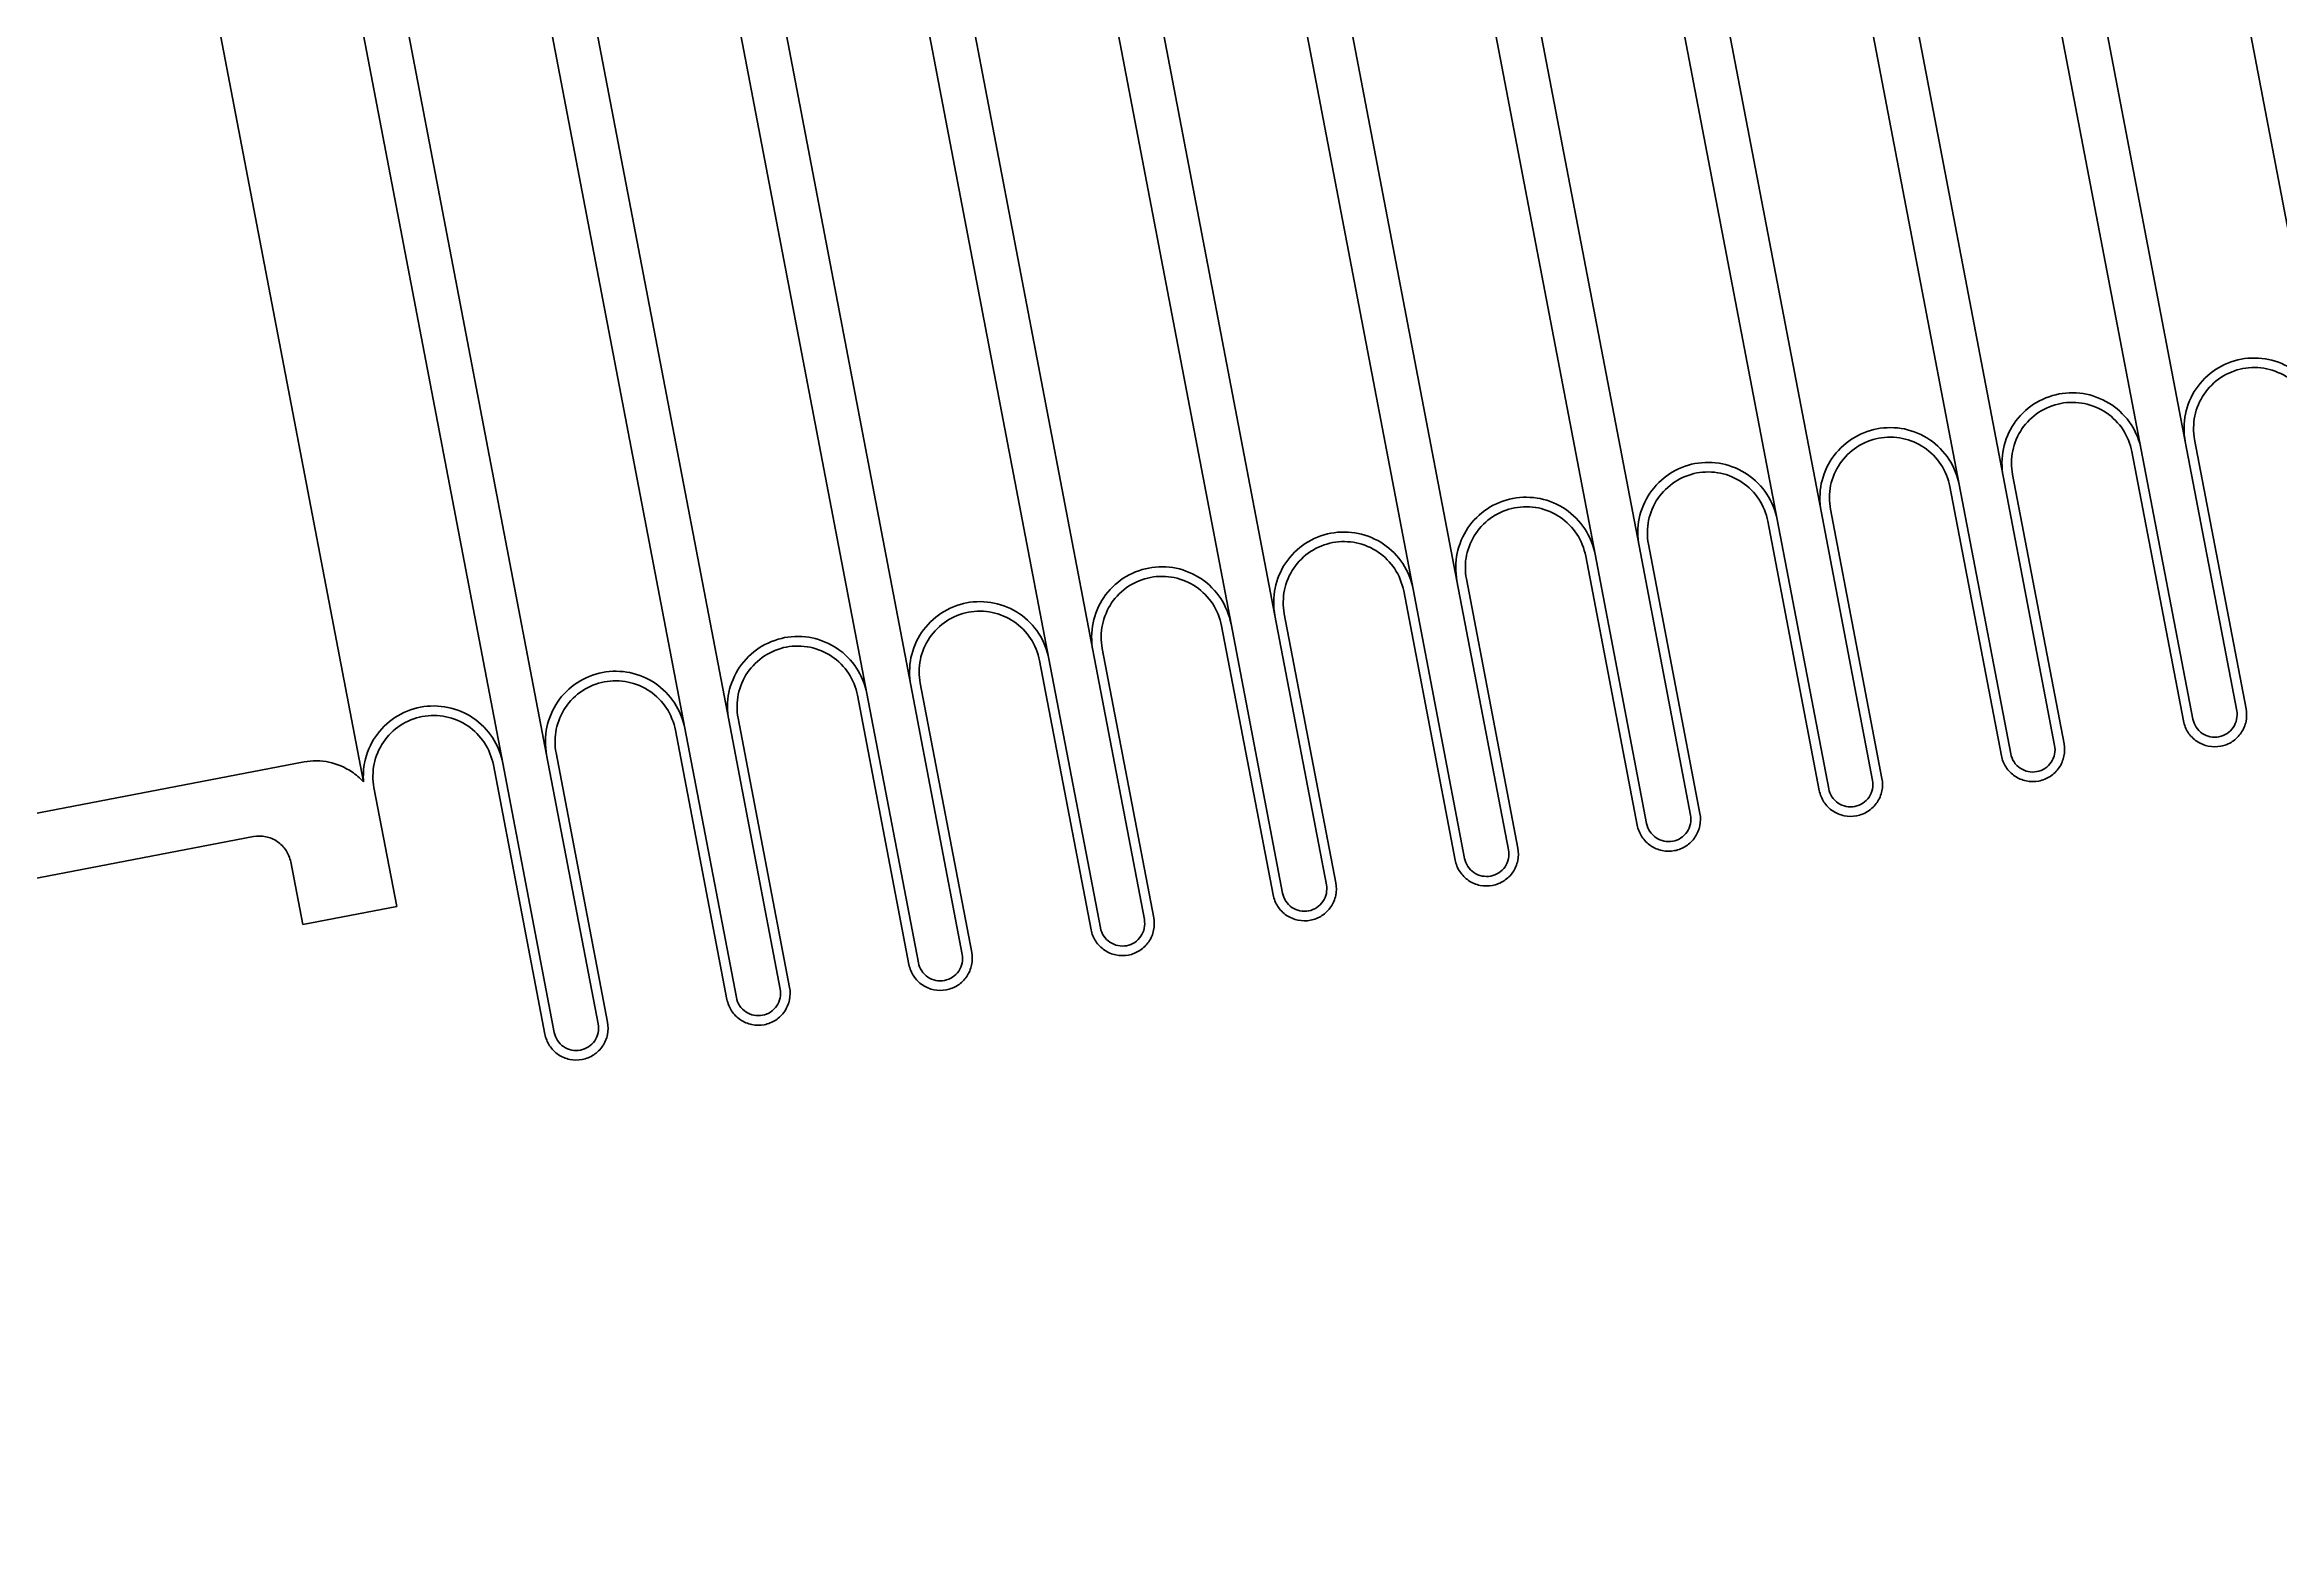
# Model space of a CAD drawing. Header units: millimetres. Extents: x -605 to 8012, y -2292 to 5879.
# Drawn here: x 1269.1 to 1327.5, y 1326.1 to 1365.3 of the extents above; entities that cross this region are included whole.
import ezdxf

# ---------------------------------------------------------------- set-up
doc = ezdxf.new("R2010")
doc.units = ezdxf.units.MM
doc.header["$LTSCALE"] = 5
doc.layers.add('AM_5', color=3, linetype='Continuous', lineweight=25)
doc.layers.add('Arestas Visíveis', color=7, linetype='Continuous', lineweight=35)
doc.styles.get("Standard").update_dxf_attribs({"font": 'SwissCL.ttf'})
doc.dimstyles.new('Standard$0', dxfattribs={"dimscale": 5, "dimtxt": 0.18, "dimasz": 4.572, "dimexe": 0.18, "dimexo": 0.0625, "dimgap": 0.09, "dimtad": 0, "dimtih": 1, "dimtoh": 1, "dimdec": 4, "dimzin": 0, "dimdsep": 46, "dimtxsty": 'Standard', "dimblk": 'CLOSED', "dimcen": 0.09, "dimadec": 0, "dimazin": 0, "dimtfac": 1, "dimtdec": 4, "dimtofl": 0, "dimtmove": 0, "dimatfit": 3, "dimfxl": 1, "dimtolj": 1, "dimtzin": 0, "dimarcsym": 0})

# ---------------------------------------------------------------- blocks, each defined once
blk = doc.blocks.new('*D24')
at = {"layer": 'AM_5', "color": 0, "lineweight": -2, "transparency": 16777216}
for p, q in [((1413.869, 1394.155), (1120.85, 1338.116)), ((1153.584, 1366.198), (1116.824, 1359.167)), ((1117.034, 1359.025), (1118.979, 1348.858)), ((1120.993, 1338.327), (1119.048, 1348.494))]:
    blk.add_line(p, q, dxfattribs=at)
at = {"layer": 'AM_5', "color": 0, "transparency": 16777216}
for points in [[(1117.064, 1359.03), (1117.005, 1359.019), (1117.001, 1359.201)], [(1121.022, 1338.333), (1120.963, 1338.321), (1121.027, 1338.15)]]:
    blk.add_solid(points, dxfattribs=at)
at = {"layer": 'Defpoints', "color": 0, "transparency": 16777216}
for p in [(1413.93, 1394.167), (1153.645, 1366.209), (1117.001, 1359.201)]:
    blk.add_point(p, dxfattribs=at)
at = {"layer": 'AM_5', "color": 0, "transparency": 16777216, "insert": (1119.014, 1348.676), "char_height": 0.18, "attachment_point": 5}
blk.add_mtext('\\A1;21.4327', dxfattribs=at)
blk = doc.blocks.new('*D28')
at = {"layer": 'AM_5', "color": 0, "lineweight": -2, "transparency": 16777216}
for p, q in [((695.812, 1387.691), (695.812, 830.592)), ((1380.395, 1387.691), (1380.395, 830.592)), ((695.992, 830.772), (1037.601, 830.772)), ((1380.215, 830.772), (1038.606, 830.772))]:
    blk.add_line(p, q, dxfattribs=at)
at = {"layer": 'AM_5', "color": 0, "transparency": 16777216}
for points in [[(695.992, 830.802), (695.992, 830.742), (695.812, 830.772)], [(1380.215, 830.802), (1380.215, 830.742), (1380.395, 830.772)]]:
    blk.add_solid(points, dxfattribs=at)
at = {"layer": 'Defpoints', "color": 0, "transparency": 16777216}
for p in [(695.812, 1387.753), (1380.395, 1387.753), (695.812, 830.772)]:
    blk.add_point(p, dxfattribs=at)
at = {"layer": 'AM_5', "color": 0, "transparency": 16777216, "insert": (1038.103, 830.772), "char_height": 0.18, "attachment_point": 5}
blk.add_mtext('\\A1;684.5834', dxfattribs=at)

msp = doc.modelspace()

# ---------------------------------------------------------------- linework, layer by layer
at = {"layer": 'Arestas Visíveis'}
for p, q in [((1328.65606, 1355.62549), (1320.45212, 1398.52264)), ((1325.04687, 1354.93525), (1316.84293, 1397.8324)), ((1323.90097, 1354.7161), (1315.69703, 1397.61325)), ((1319.14588, 1353.8067), (1310.94194, 1396.70385)), ((1320.29178, 1354.02585), (1312.08784, 1396.923)), ((1314.39079, 1352.89731), (1306.18685, 1395.79446)), ((1315.53669, 1353.11646), (1307.33275, 1396.01361)), ((1309.6357, 1351.98791), (1301.43176, 1394.88506)), ((1310.7816, 1352.20706), (1302.57766, 1395.10421)), ((1304.8806, 1351.07852), (1296.67667, 1393.97567)), ((1306.0265, 1351.29766), (1297.82257, 1394.19482)), ((1301.27141, 1350.38827), (1293.06747, 1393.28542)), ((1300.12551, 1350.16912), (1291.92157, 1393.06627)), ((1295.37042, 1349.25972), (1287.16648, 1392.15687)), ((1296.51632, 1349.47887), (1288.31238, 1392.37602)), ((1291.76123, 1348.56948), (1283.55729, 1391.46663)), ((1290.61533, 1348.35033), (1282.41139, 1391.24748)), ((1285.86024, 1347.44093), (1277.6563, 1390.33808)), ((1287.00614, 1347.66008), (1278.8022, 1390.55723)), ((1282.25105, 1346.75069), (1274.04711, 1389.64784)), ((1281.10466, 1346.5341), (1272.9017, 1389.42612)), ((1277.46898, 1346.03792), (1269.3395, 1388.54573)), ((1323.65542, 1354.66914), (1325.00088, 1347.63394)), ((1325.24643, 1347.6809), (1323.90097, 1354.7161)), ((1325.04687, 1354.93525), (1326.39233, 1347.90005)), ((1326.63788, 1347.94701), (1325.29242, 1354.98221)), ((1320.29178, 1354.02585), (1321.63724, 1346.99065)), ((1321.88279, 1347.03761), (1320.53733, 1354.07281)), ((1318.90033, 1353.75974), (1320.24579, 1346.72454)), ((1320.49134, 1346.7715), (1319.14588, 1353.8067)), ((1315.73625, 1345.86211), (1314.39079, 1352.89731)), ((1315.53669, 1353.11646), (1316.88214, 1346.08126)), ((1317.12769, 1346.12822), (1315.78224, 1353.16342)), ((1314.14524, 1352.85035), (1315.4907, 1345.81515)), ((1309.39015, 1351.94095), (1310.7356, 1344.90575)), ((1310.98115, 1344.95271), (1309.6357, 1351.98791)), ((1310.7816, 1352.20706), (1312.12705, 1345.17186)), ((1312.3726, 1345.21882), (1311.02715, 1352.25402)), ((1306.0265, 1351.29766), (1307.37196, 1344.26247)), ((1307.61751, 1344.30943), (1306.27205, 1351.34463)), ((1304.63506, 1351.03155), (1305.98051, 1343.99636)), ((1306.22606, 1344.04332), (1304.8806, 1351.07852)), ((1299.87996, 1350.12216), (1301.22542, 1343.08696)), ((1301.47097, 1343.13392), (1300.12551, 1350.16912)), ((1301.27141, 1350.38827), (1302.61687, 1343.35307)), ((1302.86242, 1343.40003), (1301.51696, 1350.43523)), ((1296.51632, 1349.47887), (1297.86178, 1342.44368)), ((1298.10733, 1342.49064), (1296.76187, 1349.52583)), ((1295.12487, 1349.21276), (1296.47033, 1342.17757)), ((1296.71588, 1342.22453), (1295.37042, 1349.25972)), ((1290.36978, 1348.30337), (1291.71524, 1341.26817)), ((1291.96079, 1341.31513), (1290.61533, 1348.35033)), ((1291.76123, 1348.56948), (1293.10669, 1341.53428)), ((1293.35224, 1341.58124), (1292.00678, 1348.61644)), ((1287.00614, 1347.66008), (1288.3516, 1340.62488)), ((1288.59715, 1340.67185), (1287.25169, 1347.70704)), ((1285.61469, 1347.39397), (1286.96015, 1340.35877)), ((1287.2057, 1340.40574), (1285.86024, 1347.44093)), ((1275.91592, 1346.56128), (1244.48555, 1340.55032)), ((1280.85911, 1346.48714), (1282.20506, 1339.44938)), ((1282.45061, 1339.49634), (1281.10466, 1346.5341)), ((1282.25105, 1346.75069), (1283.59651, 1339.71549)), ((1283.84206, 1339.76245), (1282.4966, 1346.79765)), ((1278.33559, 1342.78185), (1277.74102, 1345.89082)), ((1244.79862, 1338.91332), (1274.59199, 1344.61121)), ((1275.56703, 1343.94924), (1275.8801, 1342.31225)), ((1275.8801, 1342.31225), (1278.33559, 1342.78185))]:
    msp.add_line(p, q, dxfattribs=at)
for points, knots in [([(1328.65606, 1355.62549), (1328.61347, 1355.8482), (1328.5112, 1356.10035), (1328.26204, 1356.47927), (1328.07107, 1356.67309), (1327.69587, 1356.92781), (1327.44526, 1357.0338), (1327.00114, 1357.12555), (1326.72905, 1357.12756), (1326.28363, 1357.04237), (1326.03148, 1356.94011), (1325.65257, 1356.69095), (1325.45875, 1356.49997), (1325.20402, 1356.12477), (1325.09804, 1355.87417), (1325.00629, 1355.43005), (1325.00428, 1355.15796), (1325.04687, 1354.93525)], [0.163258511, 0.163258511, 0.163258511, 0.163258511, 0.204073147, 0.204073147, 0.244887779, 0.244887779, 0.285702405, 0.285702405, 0.326517025, 0.326517025, 0.367331646, 0.367331646, 0.408146272, 0.408146272, 0.448960904, 0.448960904, 0.489775539, 0.489775539, 0.489775539, 0.489775539]), ([(1325.29242, 1354.98221), (1325.25562, 1355.17461), (1325.25736, 1355.40968), (1325.33663, 1355.79337), (1325.42819, 1356.00988), (1325.64825, 1356.33402), (1325.8157, 1356.49901), (1326.14306, 1356.71427), (1326.3609, 1356.80262), (1326.74571, 1356.87621), (1326.98078, 1356.87448), (1327.36446, 1356.79521), (1327.58097, 1356.70365), (1327.90512, 1356.48358), (1328.07011, 1356.31614), (1328.28536, 1355.98878), (1328.37371, 1355.77094), (1328.41051, 1355.57853)], [0.14104407, 0.14104407, 0.14104407, 0.14104407, 0.176305095, 0.176305095, 0.211566116, 0.211566116, 0.246827131, 0.246827131, 0.282088143, 0.282088143, 0.317349154, 0.317349154, 0.35261017, 0.35261017, 0.387871191, 0.387871191, 0.423132215, 0.423132215, 0.423132215, 0.423132215]), ([(1323.90097, 1354.7161), (1323.85838, 1354.93881), (1323.75611, 1355.19096), (1323.50695, 1355.56987), (1323.31598, 1355.76369), (1322.94078, 1356.01842), (1322.69017, 1356.1244), (1322.24605, 1356.21615), (1321.97396, 1356.21816), (1321.52854, 1356.13298), (1321.27639, 1356.03071), (1320.89747, 1355.78155), (1320.70366, 1355.59058), (1320.44893, 1355.21538), (1320.34295, 1354.96477), (1320.25119, 1354.52065), (1320.24919, 1354.24856), (1320.29178, 1354.02585)], [0.163258511, 0.163258511, 0.163258511, 0.163258511, 0.204073147, 0.204073147, 0.244887779, 0.244887779, 0.285702405, 0.285702405, 0.326517025, 0.326517025, 0.367331646, 0.367331646, 0.408146272, 0.408146272, 0.448960904, 0.448960904, 0.489775539, 0.489775539, 0.489775539, 0.489775539]), ([(1320.53733, 1354.07281), (1320.50053, 1354.26522), (1320.50227, 1354.50029), (1320.58154, 1354.88397), (1320.6731, 1355.10048), (1320.89316, 1355.42463), (1321.06061, 1355.58962), (1321.38797, 1355.80487), (1321.6058, 1355.89322), (1321.99062, 1355.96682), (1322.22569, 1355.96508), (1322.60937, 1355.88581), (1322.82588, 1355.79425), (1323.15003, 1355.57419), (1323.31502, 1355.40674), (1323.53027, 1355.07938), (1323.61862, 1354.86154), (1323.65542, 1354.66914)], [0.14104407, 0.14104407, 0.14104407, 0.14104407, 0.176305095, 0.176305095, 0.211566116, 0.211566116, 0.246827131, 0.246827131, 0.282088143, 0.282088143, 0.317349154, 0.317349154, 0.35261017, 0.35261017, 0.387871191, 0.387871191, 0.423132215, 0.423132215, 0.423132215, 0.423132215]), ([(1319.14588, 1353.8067), (1319.10329, 1354.02941), (1319.00102, 1354.28156), (1318.75186, 1354.66048), (1318.56088, 1354.8543), (1318.18569, 1355.10902), (1317.93508, 1355.215), (1317.49096, 1355.30676), (1317.21887, 1355.30877), (1316.77345, 1355.22358), (1316.5213, 1355.12131), (1316.14238, 1354.87216), (1315.94856, 1354.68118), (1315.69384, 1354.30598), (1315.58786, 1354.05537), (1315.4961, 1353.61126), (1315.49409, 1353.33917), (1315.53669, 1353.11646)], [0.163258511, 0.163258511, 0.163258511, 0.163258511, 0.204073147, 0.204073147, 0.244887779, 0.244887779, 0.285702405, 0.285702405, 0.326517025, 0.326517025, 0.367331646, 0.367331646, 0.408146272, 0.408146272, 0.448960904, 0.448960904, 0.489775539, 0.489775539, 0.489775539, 0.489775539]), ([(1315.78224, 1353.16342), (1315.74544, 1353.35582), (1315.74717, 1353.59089), (1315.82644, 1353.97458), (1315.918, 1354.19109), (1316.13807, 1354.51523), (1316.30552, 1354.68022), (1316.63287, 1354.89548), (1316.85071, 1354.98383), (1317.23553, 1355.05742), (1317.47059, 1355.05569), (1317.85428, 1354.97642), (1318.07079, 1354.88486), (1318.39493, 1354.66479), (1318.55992, 1354.49735), (1318.77518, 1354.16999), (1318.86353, 1353.95215), (1318.90033, 1353.75974)], [0.14104407, 0.14104407, 0.14104407, 0.14104407, 0.176305095, 0.176305095, 0.211566116, 0.211566116, 0.246827131, 0.246827131, 0.282088143, 0.282088143, 0.317349154, 0.317349154, 0.35261017, 0.35261017, 0.387871191, 0.387871191, 0.423132215, 0.423132215, 0.423132215, 0.423132215]), ([(1314.39079, 1352.89731), (1314.34819, 1353.12002), (1314.24593, 1353.37217), (1313.99677, 1353.75108), (1313.80579, 1353.9449), (1313.4306, 1354.19963), (1313.17999, 1354.30561), (1312.73587, 1354.39736), (1312.46378, 1354.39937), (1312.01836, 1354.31419), (1311.76621, 1354.21192), (1311.38729, 1353.96276), (1311.19347, 1353.77179), (1310.93875, 1353.39659), (1310.83277, 1353.14598), (1310.74101, 1352.70186), (1310.739, 1352.42977), (1310.7816, 1352.20706)], [0.163258511, 0.163258511, 0.163258511, 0.163258511, 0.204073147, 0.204073147, 0.244887779, 0.244887779, 0.285702405, 0.285702405, 0.326517025, 0.326517025, 0.367331646, 0.367331646, 0.408146272, 0.408146272, 0.448960904, 0.448960904, 0.489775539, 0.489775539, 0.489775539, 0.489775539]), ([(1311.02715, 1352.25402), (1310.99035, 1352.44643), (1310.99208, 1352.6815), (1311.07135, 1353.06518), (1311.16291, 1353.28169), (1311.38298, 1353.60584), (1311.55042, 1353.77083), (1311.87778, 1353.98608), (1312.09562, 1354.07443), (1312.48044, 1354.14803), (1312.7155, 1354.14629), (1313.09919, 1354.06702), (1313.3157, 1353.97546), (1313.63984, 1353.7554), (1313.80483, 1353.58795), (1314.02009, 1353.26059), (1314.10844, 1353.04275), (1314.14524, 1352.85035)], [0.14104407, 0.14104407, 0.14104407, 0.14104407, 0.176305095, 0.176305095, 0.211566116, 0.211566116, 0.246827131, 0.246827131, 0.282088143, 0.282088143, 0.317349154, 0.317349154, 0.35261017, 0.35261017, 0.387871191, 0.387871191, 0.423132215, 0.423132215, 0.423132215, 0.423132215]), ([(1309.6357, 1351.98791), (1309.5931, 1352.21062), (1309.49084, 1352.46277), (1309.24168, 1352.84169), (1309.0507, 1353.03551), (1308.6755, 1353.29023), (1308.4249, 1353.39621), (1307.98078, 1353.48797), (1307.70869, 1353.48998), (1307.26327, 1353.40479), (1307.01112, 1353.30252), (1306.6322, 1353.05337), (1306.43838, 1352.86239), (1306.18366, 1352.48719), (1306.07768, 1352.23658), (1305.98592, 1351.79247), (1305.98391, 1351.52038), (1306.0265, 1351.29766)], [0.163258511, 0.163258511, 0.163258511, 0.163258511, 0.204073147, 0.204073147, 0.244887779, 0.244887779, 0.285702405, 0.285702405, 0.326517025, 0.326517025, 0.367331646, 0.367331646, 0.408146272, 0.408146272, 0.448960904, 0.448960904, 0.489775539, 0.489775539, 0.489775539, 0.489775539]), ([(1306.27205, 1351.34463), (1306.23526, 1351.53703), (1306.23699, 1351.7721), (1306.31626, 1352.15579), (1306.40782, 1352.3723), (1306.62789, 1352.69644), (1306.79533, 1352.86143), (1307.12269, 1353.07668), (1307.34053, 1353.16504), (1307.72534, 1353.23863), (1307.96041, 1353.2369), (1308.3441, 1353.15763), (1308.56061, 1353.06607), (1308.88475, 1352.846), (1309.04974, 1352.67855), (1309.265, 1352.3512), (1309.35335, 1352.13336), (1309.39015, 1351.94095)], [0.14104407, 0.14104407, 0.14104407, 0.14104407, 0.176305095, 0.176305095, 0.211566116, 0.211566116, 0.246827131, 0.246827131, 0.282088143, 0.282088143, 0.317349154, 0.317349154, 0.35261017, 0.35261017, 0.387871191, 0.387871191, 0.423132215, 0.423132215, 0.423132215, 0.423132215]), ([(1304.8806, 1351.07852), (1304.83801, 1351.30123), (1304.73574, 1351.55337), (1304.48659, 1351.93229), (1304.29561, 1352.12611), (1303.92041, 1352.38084), (1303.6698, 1352.48682), (1303.22569, 1352.57857), (1302.9536, 1352.58058), (1302.50817, 1352.4954), (1302.25603, 1352.39313), (1301.87711, 1352.14397), (1301.68329, 1351.95299), (1301.42856, 1351.5778), (1301.32258, 1351.32719), (1301.23083, 1350.88307), (1301.22882, 1350.61098), (1301.27141, 1350.38827)], [0.163258511, 0.163258511, 0.163258511, 0.163258511, 0.204073147, 0.204073147, 0.244887779, 0.244887779, 0.285702405, 0.285702405, 0.326517025, 0.326517025, 0.367331646, 0.367331646, 0.408146272, 0.408146272, 0.448960904, 0.448960904, 0.489775539, 0.489775539, 0.489775539, 0.489775539]), ([(1301.51696, 1350.43523), (1301.48017, 1350.62764), (1301.4819, 1350.8627), (1301.56117, 1351.24639), (1301.65273, 1351.4629), (1301.8728, 1351.78704), (1302.04024, 1351.95203), (1302.3676, 1352.16729), (1302.58544, 1352.25564), (1302.97025, 1352.32924), (1303.20532, 1352.3275), (1303.58901, 1352.24823), (1303.80552, 1352.15667), (1304.12966, 1351.9366), (1304.29465, 1351.76916), (1304.50991, 1351.4418), (1304.59826, 1351.22396), (1304.63506, 1351.03155)], [0.14104407, 0.14104407, 0.14104407, 0.14104407, 0.176305095, 0.176305095, 0.211566116, 0.211566116, 0.246827131, 0.246827131, 0.282088143, 0.282088143, 0.317349156, 0.317349156, 0.352610174, 0.352610174, 0.387871193, 0.387871193, 0.423132215, 0.423132215, 0.423132215, 0.423132215]), ([(1300.12551, 1350.16912), (1300.08292, 1350.39183), (1299.98065, 1350.64398), (1299.7315, 1351.0229), (1299.54052, 1351.21671), (1299.16532, 1351.47144), (1298.91471, 1351.57742), (1298.4706, 1351.66918), (1298.19851, 1351.67119), (1297.75308, 1351.586), (1297.50094, 1351.48373), (1297.12202, 1351.23457), (1296.9282, 1351.0436), (1296.67347, 1350.6684), (1296.56749, 1350.41779), (1296.47574, 1349.97368), (1296.47373, 1349.70159), (1296.51632, 1349.47887)], [0.163258511, 0.163258511, 0.163258511, 0.163258511, 0.204073147, 0.204073147, 0.244887779, 0.244887779, 0.285702405, 0.285702405, 0.326517025, 0.326517025, 0.367331646, 0.367331646, 0.408146272, 0.408146272, 0.448960904, 0.448960904, 0.489775539, 0.489775539, 0.489775539, 0.489775539]), ([(1296.76187, 1349.52583), (1296.72507, 1349.71824), (1296.72681, 1349.95331), (1296.80608, 1350.33699), (1296.89764, 1350.5535), (1297.11771, 1350.87765), (1297.28515, 1351.04264), (1297.61251, 1351.25789), (1297.83035, 1351.34625), (1298.21516, 1351.41984), (1298.45023, 1351.4181), (1298.83392, 1351.33883), (1299.05042, 1351.24727), (1299.37457, 1351.02721), (1299.53956, 1350.85976), (1299.75481, 1350.5324), (1299.84317, 1350.31457), (1299.87996, 1350.12216)], [0.14104407, 0.14104407, 0.14104407, 0.14104407, 0.176305095, 0.176305095, 0.211566116, 0.211566116, 0.246827131, 0.246827131, 0.282088143, 0.282088143, 0.317349156, 0.317349156, 0.352610174, 0.352610174, 0.387871193, 0.387871193, 0.423132215, 0.423132215, 0.423132215, 0.423132215]), ([(1295.37042, 1349.25972), (1295.32783, 1349.48244), (1295.22556, 1349.73458), (1294.9764, 1350.1135), (1294.78543, 1350.30732), (1294.41023, 1350.56205), (1294.15962, 1350.66803), (1293.7155, 1350.75978), (1293.44341, 1350.76179), (1292.99799, 1350.6766), (1292.74584, 1350.57434), (1292.36693, 1350.32518), (1292.17311, 1350.1342), (1291.91838, 1349.75901), (1291.8124, 1349.5084), (1291.72065, 1349.06428), (1291.71864, 1348.79219), (1291.76123, 1348.56948)], [0.163258511, 0.163258511, 0.163258511, 0.163258511, 0.204073147, 0.204073147, 0.244887779, 0.244887779, 0.285702405, 0.285702405, 0.326517025, 0.326517025, 0.367331646, 0.367331646, 0.408146272, 0.408146272, 0.448960904, 0.448960904, 0.489775539, 0.489775539, 0.489775539, 0.489775539]), ([(1292.00678, 1348.61644), (1291.96998, 1348.80885), (1291.97172, 1349.04391), (1292.05099, 1349.4276), (1292.14255, 1349.64411), (1292.36261, 1349.96825), (1292.53006, 1350.13324), (1292.85742, 1350.3485), (1293.07526, 1350.43685), (1293.46007, 1350.51044), (1293.69514, 1350.50871), (1294.07882, 1350.42944), (1294.29533, 1350.33788), (1294.61948, 1350.11781), (1294.78447, 1349.95037), (1294.99972, 1349.62301), (1295.08808, 1349.40517), (1295.12487, 1349.21276)], [0.14104407, 0.14104407, 0.14104407, 0.14104407, 0.176305095, 0.176305095, 0.211566116, 0.211566116, 0.246827131, 0.246827131, 0.282088143, 0.282088143, 0.317349156, 0.317349156, 0.352610174, 0.352610174, 0.387871193, 0.387871193, 0.423132215, 0.423132215, 0.423132215, 0.423132215]), ([(1290.61533, 1348.35033), (1290.57274, 1348.57304), (1290.47047, 1348.82519), (1290.22131, 1349.20411), (1290.03034, 1349.39792), (1289.65514, 1349.65265), (1289.40453, 1349.75863), (1288.96041, 1349.85039), (1288.68832, 1349.85239), (1288.2429, 1349.76721), (1287.99075, 1349.66494), (1287.61183, 1349.41578), (1287.41802, 1349.22481), (1287.16329, 1348.84961), (1287.05731, 1348.599), (1286.96556, 1348.15488), (1286.96355, 1347.88279), (1287.00614, 1347.66008)], [0.163258511, 0.163258511, 0.163258511, 0.163258511, 0.204073147, 0.204073147, 0.244887779, 0.244887779, 0.285702405, 0.285702405, 0.326517025, 0.326517025, 0.367331646, 0.367331646, 0.408146272, 0.408146272, 0.448960904, 0.448960904, 0.489775539, 0.489775539, 0.489775539, 0.489775539]), ([(1287.25169, 1347.70704), (1287.21489, 1347.89945), (1287.21663, 1348.13452), (1287.2959, 1348.5182), (1287.38746, 1348.73471), (1287.60752, 1349.05886), (1287.77497, 1349.22385), (1288.10233, 1349.4391), (1288.32016, 1349.52745), (1288.70498, 1349.60105), (1288.94005, 1349.59931), (1289.32373, 1349.52004), (1289.54024, 1349.42848), (1289.86439, 1349.20842), (1290.02938, 1349.04097), (1290.24463, 1348.71361), (1290.33298, 1348.49578), (1290.36978, 1348.30337)], [0.14104407, 0.14104407, 0.14104407, 0.14104407, 0.176305095, 0.176305095, 0.211566116, 0.211566116, 0.246827131, 0.246827131, 0.282088143, 0.282088143, 0.317349154, 0.317349154, 0.35261017, 0.35261017, 0.387871191, 0.387871191, 0.423132215, 0.423132215, 0.423132215, 0.423132215]), ([(1285.86024, 1347.44093), (1285.81765, 1347.66364), (1285.71538, 1347.91579), (1285.46622, 1348.29471), (1285.27525, 1348.48853), (1284.90005, 1348.74325), (1284.64944, 1348.84924), (1284.20532, 1348.94099), (1283.93323, 1348.943), (1283.48781, 1348.85781), (1283.23566, 1348.75555), (1282.85674, 1348.50639), (1282.66293, 1348.31541), (1282.4082, 1347.94021), (1282.30222, 1347.68961), (1282.21046, 1347.24549), (1282.20845, 1346.9734), (1282.25105, 1346.75069)], [0.163258511, 0.163258511, 0.163258511, 0.163258511, 0.204073147, 0.204073147, 0.244887779, 0.244887779, 0.285702405, 0.285702405, 0.326517025, 0.326517025, 0.367331648, 0.367331648, 0.408146277, 0.408146277, 0.448960906, 0.448960906, 0.489775539, 0.489775539, 0.489775539, 0.489775539]), ([(1282.4966, 1346.79765), (1282.4598, 1346.99005), (1282.46154, 1347.22512), (1282.54081, 1347.60881), (1282.63237, 1347.82532), (1282.85243, 1348.14946), (1283.01988, 1348.31445), (1283.34724, 1348.52971), (1283.56507, 1348.61806), (1283.94989, 1348.69165), (1284.18496, 1348.68992), (1284.56864, 1348.61065), (1284.78515, 1348.51909), (1285.1093, 1348.29902), (1285.27429, 1348.13158), (1285.48954, 1347.80422), (1285.57789, 1347.58638), (1285.61469, 1347.39397)], [0.14104407, 0.14104407, 0.14104407, 0.14104407, 0.176305095, 0.176305095, 0.211566116, 0.211566116, 0.246827131, 0.246827131, 0.282088143, 0.282088143, 0.317349156, 0.317349156, 0.352610174, 0.352610174, 0.387871193, 0.387871193, 0.423132215, 0.423132215, 0.423132215, 0.423132215]), ([(1281.10466, 1346.5341), (1281.06206, 1346.75681), (1280.9598, 1347.00896), (1280.71064, 1347.38788), (1280.51966, 1347.5817), (1280.14447, 1347.83642), (1279.89386, 1347.9424), (1279.44974, 1348.03416), (1279.17765, 1348.03617), (1278.73223, 1347.95098), (1278.48008, 1347.84872), (1278.10116, 1347.59956), (1277.90734, 1347.40858), (1277.65262, 1347.03338), (1277.54664, 1346.78278), (1277.46758, 1346.40012), (1277.45453, 1346.21314), (1277.46898, 1346.03792)], [0.163258511, 0.163258511, 0.163258511, 0.163258511, 0.204073147, 0.204073147, 0.244887779, 0.244887779, 0.285702405, 0.285702405, 0.326517025, 0.326517025, 0.367331646, 0.367331646, 0.408146272, 0.408146272, 0.448960904, 0.448960904, 0.478478869, 0.478478869, 0.478478869, 0.478478869]), ([(1277.74102, 1345.89082), (1277.70422, 1346.08322), (1277.70595, 1346.31829), (1277.78522, 1346.70198), (1277.87678, 1346.91849), (1278.09685, 1347.24263), (1278.26429, 1347.40762), (1278.59165, 1347.62288), (1278.80949, 1347.71123), (1279.19431, 1347.78482), (1279.42937, 1347.78309), (1279.81306, 1347.70382), (1280.02957, 1347.61226), (1280.35371, 1347.39219), (1280.5187, 1347.22475), (1280.73396, 1346.89739), (1280.82231, 1346.67955), (1280.85911, 1346.48714)], [0.14104407, 0.14104407, 0.14104407, 0.14104407, 0.176305095, 0.176305095, 0.211566116, 0.211566116, 0.246827131, 0.246827131, 0.282088143, 0.282088143, 0.317349154, 0.317349154, 0.35261017, 0.35261017, 0.387871191, 0.387871191, 0.423132215, 0.423132215, 0.423132215, 0.423132215]), ([(1325.00088, 1347.63394), (1325.0202, 1347.53293), (1325.06658, 1347.41856), (1325.17959, 1347.2467), (1325.26621, 1347.15879), (1325.43639, 1347.04325), (1325.55005, 1346.99518), (1325.75149, 1346.95357), (1325.8749, 1346.95266), (1325.97591, 1346.97197), (1326.07693, 1346.99129), (1326.19129, 1347.03768), (1326.36316, 1347.15069), (1326.45106, 1347.23731), (1326.5666, 1347.40748), (1326.61467, 1347.52115), (1326.65628, 1347.72259), (1326.6572, 1347.846), (1326.63788, 1347.94701)], [0.222144402, 0.222144402, 0.222144402, 0.222144402, 0.240656438, 0.240656438, 0.259168472, 0.259168472, 0.277680504, 0.277680504, 0.296192536, 0.296192536, 0.296192536, 0.314704568, 0.314704568, 0.333216601, 0.333216601, 0.351728635, 0.351728635, 0.37024067, 0.37024067, 0.37024067, 0.37024067]), ([(1326.39233, 1347.90005), (1326.40585, 1347.82934), (1326.40521, 1347.74295), (1326.37608, 1347.60195), (1326.34243, 1347.52238), (1326.26156, 1347.40326), (1326.20002, 1347.34262), (1326.07972, 1347.26352), (1325.99966, 1347.23105), (1325.92895, 1347.21752), (1325.85824, 1347.204), (1325.77186, 1347.20464), (1325.63085, 1347.23377), (1325.55128, 1347.26742), (1325.43216, 1347.34829), (1325.37153, 1347.40983), (1325.29242, 1347.53013), (1325.25995, 1347.61019), (1325.24643, 1347.6809)], [0.155501082, 0.155501082, 0.155501082, 0.155501082, 0.168459506, 0.168459506, 0.18141793, 0.18141793, 0.194376353, 0.194376353, 0.207334775, 0.207334775, 0.207334775, 0.220293197, 0.220293197, 0.23325162, 0.23325162, 0.246210044, 0.246210044, 0.259168469, 0.259168469, 0.259168469, 0.259168469]), ([(1320.24579, 1346.72454), (1320.26511, 1346.62353), (1320.31149, 1346.50916), (1320.4245, 1346.3373), (1320.51112, 1346.24939), (1320.6813, 1346.13386), (1320.79496, 1346.08579), (1320.9964, 1346.04417), (1321.11981, 1346.04326), (1321.22082, 1346.06258), (1321.32184, 1346.0819), (1321.4362, 1346.12828), (1321.60806, 1346.24129), (1321.69597, 1346.32791), (1321.81151, 1346.49809), (1321.85958, 1346.61175), (1321.90119, 1346.81319), (1321.9021, 1346.9366), (1321.88279, 1347.03761)], [0.222144402, 0.222144402, 0.222144402, 0.222144402, 0.240656438, 0.240656438, 0.259168472, 0.259168472, 0.277680504, 0.277680504, 0.296192536, 0.296192536, 0.296192536, 0.314704568, 0.314704568, 0.333216601, 0.333216601, 0.351728635, 0.351728635, 0.37024067, 0.37024067, 0.37024067, 0.37024067]), ([(1277.46898, 1346.03792), (1277.37728, 1346.14002), (1277.26974, 1346.23218), (1276.99497, 1346.41872), (1276.76764, 1346.51486), (1276.36477, 1346.59809), (1276.11795, 1346.59992), (1275.91592, 1346.56128)], [0.1993891744, 0.1993891744, 0.1993891744, 0.1993891744, 0.2221444195, 0.2221444195, 0.259168486, 0.259168486, 0.2961925481, 0.2961925481, 0.2961925481, 0.2961925481]), ([(1321.63724, 1346.99065), (1321.65076, 1346.91994), (1321.65012, 1346.83356), (1321.62099, 1346.69255), (1321.58734, 1346.61298), (1321.50647, 1346.49386), (1321.44493, 1346.43323), (1321.32463, 1346.35412), (1321.24457, 1346.32165), (1321.17386, 1346.30813), (1321.10315, 1346.29461), (1321.01676, 1346.29524), (1320.87576, 1346.32438), (1320.79619, 1346.35802), (1320.67707, 1346.4389), (1320.61644, 1346.50043), (1320.53733, 1346.62074), (1320.50486, 1346.70079), (1320.49134, 1346.7715)], [0.155501082, 0.155501082, 0.155501082, 0.155501082, 0.168459506, 0.168459506, 0.18141793, 0.18141793, 0.194376353, 0.194376353, 0.207334775, 0.207334775, 0.207334775, 0.220293197, 0.220293197, 0.23325162, 0.23325162, 0.246210044, 0.246210044, 0.259168469, 0.259168469, 0.259168469, 0.259168469]), ([(1315.4907, 1345.81515), (1315.51001, 1345.71413), (1315.5564, 1345.59977), (1315.66941, 1345.42791), (1315.75603, 1345.34), (1315.9262, 1345.22446), (1316.03987, 1345.17639), (1316.24131, 1345.13478), (1316.36472, 1345.13387), (1316.46573, 1345.15318), (1316.56674, 1345.1725), (1316.68111, 1345.21889), (1316.85297, 1345.3319), (1316.94088, 1345.41852), (1317.05642, 1345.58869), (1317.10449, 1345.70236), (1317.1461, 1345.90379), (1317.14701, 1346.0272), (1317.12769, 1346.12822)], [0.222144402, 0.222144402, 0.222144402, 0.222144402, 0.240656438, 0.240656438, 0.259168472, 0.259168472, 0.277680504, 0.277680504, 0.296192536, 0.296192536, 0.296192536, 0.314704568, 0.314704568, 0.333216601, 0.333216601, 0.351728635, 0.351728635, 0.37024067, 0.37024067, 0.37024067, 0.37024067]), ([(1316.88214, 1346.08126), (1316.89567, 1346.01055), (1316.89503, 1345.92416), (1316.8659, 1345.78316), (1316.83225, 1345.70359), (1316.75138, 1345.58447), (1316.68984, 1345.52383), (1316.56954, 1345.44473), (1316.48948, 1345.41226), (1316.41877, 1345.39873), (1316.34806, 1345.38521), (1316.26167, 1345.38585), (1316.12067, 1345.41498), (1316.0411, 1345.44863), (1315.92198, 1345.5295), (1315.86134, 1345.59104), (1315.78224, 1345.71134), (1315.74977, 1345.7914), (1315.73625, 1345.86211)], [0.155501082, 0.155501082, 0.155501082, 0.155501082, 0.168459506, 0.168459506, 0.18141793, 0.18141793, 0.194376353, 0.194376353, 0.207334775, 0.207334775, 0.207334775, 0.220293197, 0.220293197, 0.23325162, 0.23325162, 0.246210044, 0.246210044, 0.259168469, 0.259168469, 0.259168469, 0.259168469]), ([(1310.7356, 1344.90575), (1310.75492, 1344.80474), (1310.80131, 1344.69037), (1310.91432, 1344.51851), (1311.00094, 1344.4306), (1311.17111, 1344.31507), (1311.28478, 1344.267), (1311.48622, 1344.22538), (1311.60963, 1344.22447), (1311.71064, 1344.24379), (1311.81165, 1344.26311), (1311.92602, 1344.30949), (1312.09788, 1344.4225), (1312.18579, 1344.50912), (1312.30133, 1344.6793), (1312.34939, 1344.79296), (1312.39101, 1344.9944), (1312.39192, 1345.11781), (1312.3726, 1345.21882)], [0.222144402, 0.222144402, 0.222144402, 0.222144402, 0.240656438, 0.240656438, 0.259168472, 0.259168472, 0.277680504, 0.277680504, 0.296192536, 0.296192536, 0.296192536, 0.314704568, 0.314704568, 0.333216601, 0.333216601, 0.351728635, 0.351728635, 0.37024067, 0.37024067, 0.37024067, 0.37024067]), ([(1312.12705, 1345.17186), (1312.14058, 1345.10115), (1312.13994, 1345.01477), (1312.11081, 1344.87376), (1312.07716, 1344.79419), (1311.99628, 1344.67507), (1311.93475, 1344.61444), (1311.81444, 1344.53533), (1311.73439, 1344.50286), (1311.66368, 1344.48934), (1311.59297, 1344.47582), (1311.50658, 1344.47645), (1311.36558, 1344.50558), (1311.28601, 1344.53923), (1311.16689, 1344.62011), (1311.10625, 1344.68164), (1311.02715, 1344.80195), (1310.99468, 1344.882), (1310.98115, 1344.95271)], [0.155501082, 0.155501082, 0.155501082, 0.155501082, 0.168459506, 0.168459506, 0.18141793, 0.18141793, 0.194376353, 0.194376353, 0.207334775, 0.207334775, 0.207334775, 0.220293197, 0.220293197, 0.23325162, 0.23325162, 0.246210044, 0.246210044, 0.259168469, 0.259168469, 0.259168469, 0.259168469]), ([(1274.59199, 1344.61121), (1274.69301, 1344.63053), (1274.81642, 1344.62962), (1275.01785, 1344.588), (1275.13152, 1344.53993), (1275.30169, 1344.4244), (1275.38831, 1344.33649), (1275.50132, 1344.16462), (1275.54771, 1344.05026), (1275.56703, 1343.94924)], [0.148096273, 0.148096273, 0.148096273, 0.148096273, 0.1666083042, 0.1666083042, 0.1851203373, 0.1851203373, 0.2036323726, 0.2036323726, 0.2221444097, 0.2221444097, 0.2221444097, 0.2221444097]), ([(1305.98051, 1343.99636), (1305.99983, 1343.89534), (1306.04622, 1343.78098), (1306.15923, 1343.60911), (1306.24585, 1343.52121), (1306.41602, 1343.40567), (1306.52969, 1343.3576), (1306.73112, 1343.31599), (1306.85453, 1343.31507), (1306.95555, 1343.33439), (1307.05656, 1343.35371), (1307.17093, 1343.4001), (1307.34279, 1343.51311), (1307.4307, 1343.59972), (1307.54623, 1343.7699), (1307.5943, 1343.88357), (1307.63592, 1344.085), (1307.63683, 1344.20841), (1307.61751, 1344.30943)], [0.222144402, 0.222144402, 0.222144402, 0.222144402, 0.240656438, 0.240656438, 0.259168472, 0.259168472, 0.277680504, 0.277680504, 0.296192536, 0.296192536, 0.296192536, 0.314704568, 0.314704568, 0.333216601, 0.333216601, 0.351728635, 0.351728635, 0.37024067, 0.37024067, 0.37024067, 0.37024067]), ([(1307.37196, 1344.26247), (1307.38549, 1344.19176), (1307.38485, 1344.10537), (1307.35572, 1343.96437), (1307.32207, 1343.8848), (1307.24119, 1343.76567), (1307.17966, 1343.70504), (1307.05935, 1343.62594), (1306.9793, 1343.59347), (1306.90859, 1343.57994), (1306.83788, 1343.56642), (1306.75149, 1343.56706), (1306.61049, 1343.59619), (1306.53092, 1343.62984), (1306.4118, 1343.71071), (1306.35116, 1343.77225), (1306.27206, 1343.89255), (1306.23959, 1343.97261), (1306.22606, 1344.04332)], [0.155501082, 0.155501082, 0.155501082, 0.155501082, 0.168459506, 0.168459506, 0.18141793, 0.18141793, 0.194376353, 0.194376353, 0.207334775, 0.207334775, 0.207334775, 0.220293197, 0.220293197, 0.23325162, 0.23325162, 0.246210044, 0.246210044, 0.259168469, 0.259168469, 0.259168469, 0.259168469]), ([(1301.22542, 1343.08696), (1301.24474, 1342.98595), (1301.29113, 1342.87158), (1301.40413, 1342.69972), (1301.49075, 1342.61181), (1301.66093, 1342.49628), (1301.7746, 1342.44821), (1301.97603, 1342.40659), (1302.09944, 1342.40568), (1302.20046, 1342.425), (1302.30147, 1342.44432), (1302.41584, 1342.4907), (1302.5877, 1342.60371), (1302.67561, 1342.69033), (1302.79114, 1342.86051), (1302.83921, 1342.97417), (1302.88083, 1343.17561), (1302.88174, 1343.29902), (1302.86242, 1343.40003)], [0.222144402, 0.222144402, 0.222144402, 0.222144402, 0.240656438, 0.240656438, 0.259168472, 0.259168472, 0.277680504, 0.277680504, 0.296192536, 0.296192536, 0.296192536, 0.314704568, 0.314704568, 0.333216601, 0.333216601, 0.351728635, 0.351728635, 0.37024067, 0.37024067, 0.37024067, 0.37024067]), ([(1302.61687, 1343.35307), (1302.63039, 1343.28236), (1302.62976, 1343.19597), (1302.60062, 1343.05497), (1302.56698, 1342.9754), (1302.4861, 1342.85628), (1302.42457, 1342.79565), (1302.30426, 1342.71654), (1302.22421, 1342.68407), (1302.1535, 1342.67055), (1302.08279, 1342.65702), (1301.9964, 1342.65766), (1301.85539, 1342.68679), (1301.77583, 1342.72044), (1301.6567, 1342.80132), (1301.59607, 1342.86285), (1301.51696, 1342.98316), (1301.48449, 1343.06321), (1301.47097, 1343.13392)], [0.155501082, 0.155501082, 0.155501082, 0.155501082, 0.168459506, 0.168459506, 0.181417929, 0.181417929, 0.194376353, 0.194376353, 0.207334775, 0.207334775, 0.207334775, 0.220293197, 0.220293197, 0.23325162, 0.23325162, 0.246210044, 0.246210044, 0.259168469, 0.259168469, 0.259168469, 0.259168469]), ([(1296.47033, 1342.17757), (1296.48965, 1342.07655), (1296.53603, 1341.96219), (1296.64904, 1341.79032), (1296.73566, 1341.70241), (1296.90584, 1341.58688), (1297.01951, 1341.53881), (1297.22094, 1341.49719), (1297.34435, 1341.49628), (1297.44537, 1341.5156), (1297.54638, 1341.53492), (1297.66074, 1341.58131), (1297.83261, 1341.69431), (1297.92052, 1341.78093), (1298.03605, 1341.95111), (1298.08412, 1342.06478), (1298.12574, 1342.26621), (1298.12665, 1342.38962), (1298.10733, 1342.49064)], [0.222144402, 0.222144402, 0.222144402, 0.222144402, 0.240656438, 0.240656438, 0.259168472, 0.259168472, 0.277680504, 0.277680504, 0.296192536, 0.296192536, 0.296192536, 0.314704568, 0.314704568, 0.333216601, 0.333216601, 0.351728635, 0.351728635, 0.37024067, 0.37024067, 0.37024067, 0.37024067]), ([(1297.86178, 1342.44368), (1297.8753, 1342.37297), (1297.87466, 1342.28658), (1297.84553, 1342.14557), (1297.81188, 1342.06601), (1297.73101, 1341.94688), (1297.66947, 1341.88625), (1297.54917, 1341.80714), (1297.46911, 1341.77467), (1297.3984, 1341.76115), (1297.3277, 1341.74763), (1297.24131, 1341.74827), (1297.1003, 1341.7774), (1297.02074, 1341.81105), (1296.90161, 1341.89192), (1296.84098, 1341.95346), (1296.76187, 1342.07376), (1296.7294, 1342.15382), (1296.71588, 1342.22453)], [0.155501082, 0.155501082, 0.155501082, 0.155501082, 0.168459506, 0.168459506, 0.18141793, 0.18141793, 0.194376353, 0.194376353, 0.207334775, 0.207334775, 0.207334775, 0.220293197, 0.220293197, 0.23325162, 0.23325162, 0.246210044, 0.246210044, 0.259168469, 0.259168469, 0.259168469, 0.259168469]), ([(1291.71524, 1341.26817), (1291.73456, 1341.16716), (1291.78094, 1341.05279), (1291.89395, 1340.88093), (1291.98057, 1340.79302), (1292.15075, 1340.67748), (1292.26441, 1340.62942), (1292.46585, 1340.5878), (1292.58926, 1340.58689), (1292.69027, 1340.60621), (1292.79129, 1340.62552), (1292.90565, 1340.67191), (1293.07752, 1340.78492), (1293.16543, 1340.87154), (1293.28096, 1341.04171), (1293.32903, 1341.15538), (1293.37065, 1341.35682), (1293.37156, 1341.48023), (1293.35224, 1341.58124)], [0.222144402, 0.222144402, 0.222144402, 0.222144402, 0.240656438, 0.240656438, 0.259168472, 0.259168472, 0.277680504, 0.277680504, 0.296192536, 0.296192536, 0.296192536, 0.314704568, 0.314704568, 0.333216601, 0.333216601, 0.351728635, 0.351728635, 0.37024067, 0.37024067, 0.37024067, 0.37024067]), ([(1293.10669, 1341.53428), (1293.12021, 1341.46357), (1293.11957, 1341.37718), (1293.09044, 1341.23618), (1293.05679, 1341.15661), (1292.97592, 1341.03749), (1292.91438, 1340.97685), (1292.79408, 1340.89775), (1292.71402, 1340.86528), (1292.64331, 1340.85176), (1292.5726, 1340.83823), (1292.48622, 1340.83887), (1292.34521, 1340.868), (1292.26564, 1340.90165), (1292.14652, 1340.98252), (1292.08589, 1341.04406), (1292.00678, 1341.16437), (1291.97431, 1341.24442), (1291.96079, 1341.31513)], [0.155501082, 0.155501082, 0.155501082, 0.155501082, 0.168459506, 0.168459506, 0.18141793, 0.18141793, 0.194376353, 0.194376353, 0.207334775, 0.207334775, 0.207334775, 0.220293197, 0.220293197, 0.23325162, 0.23325162, 0.246210044, 0.246210044, 0.259168469, 0.259168469, 0.259168469, 0.259168469]), ([(1286.96015, 1340.35877), (1286.97947, 1340.25776), (1287.02585, 1340.1434), (1287.13886, 1339.97153), (1287.22548, 1339.88362), (1287.39566, 1339.76809), (1287.50932, 1339.72002), (1287.71076, 1339.6784), (1287.83417, 1339.67749), (1287.93518, 1339.69681), (1288.0362, 1339.71613), (1288.15056, 1339.76251), (1288.32243, 1339.87552), (1288.41033, 1339.96214), (1288.52587, 1340.13232), (1288.57394, 1340.24599), (1288.61555, 1340.44742), (1288.61647, 1340.57083), (1288.59715, 1340.67185)], [0.222144402, 0.222144402, 0.222144402, 0.222144402, 0.240656438, 0.240656438, 0.259168472, 0.259168472, 0.277680504, 0.277680504, 0.296192536, 0.296192536, 0.296192536, 0.314704568, 0.314704568, 0.333216601, 0.333216601, 0.351728635, 0.351728635, 0.37024067, 0.37024067, 0.37024067, 0.37024067]), ([(1288.3516, 1340.62488), (1288.36512, 1340.55417), (1288.36448, 1340.46779), (1288.33535, 1340.32678), (1288.3017, 1340.24722), (1288.22083, 1340.12809), (1288.15929, 1340.06746), (1288.03899, 1339.98835), (1287.95893, 1339.95588), (1287.88822, 1339.94236), (1287.81751, 1339.92884), (1287.73113, 1339.92948), (1287.59012, 1339.95861), (1287.51055, 1339.99226), (1287.39143, 1340.07313), (1287.3308, 1340.13467), (1287.25169, 1340.25497), (1287.21922, 1340.33503), (1287.2057, 1340.40574)], [0.155501082, 0.155501082, 0.155501082, 0.155501082, 0.168459506, 0.168459506, 0.18141793, 0.18141793, 0.194376353, 0.194376353, 0.207334775, 0.207334775, 0.207334775, 0.220293197, 0.220293197, 0.23325162, 0.23325162, 0.246210044, 0.246210044, 0.259168469, 0.259168469, 0.259168469, 0.259168469]), ([(1282.20506, 1339.44938), (1282.22438, 1339.34837), (1282.27076, 1339.234), (1282.38377, 1339.06214), (1282.47039, 1338.97423), (1282.64056, 1338.85869), (1282.75423, 1338.81062), (1282.95567, 1338.76901), (1283.07908, 1338.7681), (1283.18009, 1338.78741), (1283.28111, 1338.80673), (1283.39547, 1338.85312), (1283.56733, 1338.96613), (1283.65524, 1339.05275), (1283.77078, 1339.22292), (1283.81885, 1339.33659), (1283.86046, 1339.53803), (1283.86137, 1339.66144), (1283.84206, 1339.76245)], [0.222144402, 0.222144402, 0.222144402, 0.222144402, 0.240656438, 0.240656438, 0.259168472, 0.259168472, 0.277680504, 0.277680504, 0.296192536, 0.296192536, 0.296192536, 0.314704568, 0.314704568, 0.333216601, 0.333216601, 0.351728635, 0.351728635, 0.37024067, 0.37024067, 0.37024067, 0.37024067]), ([(1283.59651, 1339.71549), (1283.61003, 1339.64478), (1283.60939, 1339.55839), (1283.58026, 1339.41739), (1283.54661, 1339.33782), (1283.46574, 1339.2187), (1283.4042, 1339.15806), (1283.2839, 1339.07896), (1283.20384, 1339.04649), (1283.13313, 1339.03296), (1283.06242, 1339.01944), (1282.97603, 1339.02008), (1282.83503, 1339.04921), (1282.75546, 1339.08286), (1282.63634, 1339.16373), (1282.57571, 1339.22527), (1282.4966, 1339.34557), (1282.46413, 1339.42563), (1282.45061, 1339.49634)], [0.155501082, 0.155501082, 0.155501082, 0.155501082, 0.168459506, 0.168459506, 0.18141793, 0.18141793, 0.194376353, 0.194376353, 0.207334775, 0.207334775, 0.207334775, 0.220293197, 0.220293197, 0.23325162, 0.23325162, 0.246210044, 0.246210044, 0.259168469, 0.259168469, 0.259168469, 0.259168469])]:
    msp.add_open_spline(points, degree=3, knots=knots, dxfattribs=at)

# ---------------------------------------------------------------- dimensions: what is measured, and where the dimension line sits
at = {"layer": 'AM_5'}
for base, p1, p2, angle, picture, middle in [((1117.00053, 1359.2013), (1413.93032, 1394.16698), (1153.64498, 1366.20943), 100.8268936, '*D24', (1119.01352, 1348.67569)), ((695.81165, 830.77223), (1380.39509, 1387.75348), (695.81165, 1387.75348), 0, '*D28', (1038.10337, 830.77223))]:
    dim = msp.add_linear_dim(base=base, p1=p1, p2=p2, angle=angle, dimstyle='Standard$0', override={"dimscale": 1, "dimasz": 0.18, "dimpost": ''}, dxfattribs=at)
    dim.commit()
    dim.dimension.update_dxf_attribs({"geometry": picture, "text_midpoint": middle})

doc.saveas('drawing.dxf')
